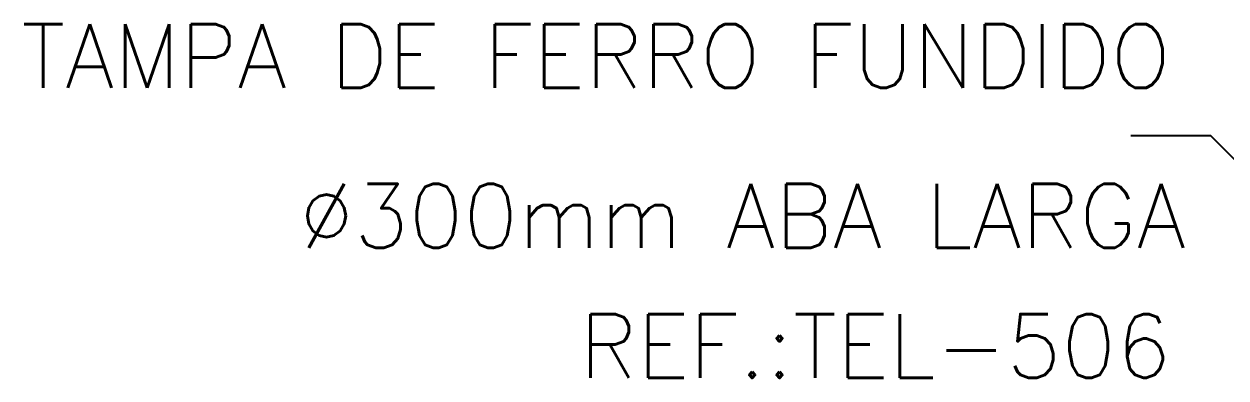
# Model space of a CAD drawing. Header units: millimetres. Extents: x -6664.45 to -6655.66, y -4769.41 to -4760.09.
# Drawn here: x -6664.445 to -6660.681, y -4761.631 to -4760.524 of the extents above; entities that cross this region are included whole.
import ezdxf
from ezdxf.enums import TextEntityAlignment as Align

# ---------------------------------------------------------------- set-up
doc = ezdxf.new("R2010")
doc.units = ezdxf.units.MM
doc.header["$LTSCALE"] = 10
doc.layers.add('Termotécnica', color=7, linetype='Continuous')
doc.styles.add('r80', font='romans.shx')

msp = doc.modelspace()

# ---------------------------------------------------------------- linework, layer by layer
at = {"layer": 'Termotécnica', "color": 2}
for p, q in [((-6660.7292, -4760.8735), (-6660.9792, -4760.8735)), ((-6660.2302, -4761.3725), (-6660.7292, -4760.8735))]:
    msp.add_line(p, q, dxfattribs=at)

# ---------------------------------------------------------------- texts
at = {"layer": 'Termotécnica', "color": 2, "style": 'r80'}
for s, p in [('TAMPA DE FERRO FUNDIDO', (-6660.854, -4760.7238)), ('%%c300mm ABA LARGA ', (-6660.6696, -4761.2238)), ('REF.:TEL-506', (-6660.8538, -4761.631))]:
    msp.add_text(s, height=0.2, dxfattribs=at).set_placement(p, align=Align.RIGHT)

doc.saveas('drawing.dxf')
